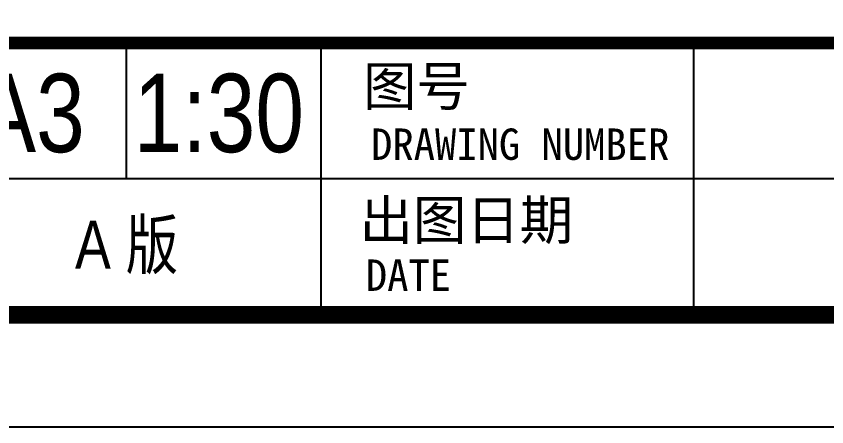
# Model space of a CAD drawing. Header units: millimetres. Extents: x 1735 to 53087, y 855 to 10491.
# Drawn here: x 28760 to 29847, y 1581 to 2131 of the extents above; entities that cross this region are included whole.
import ezdxf
from ezdxf.enums import TextEntityAlignment as Align

# ---------------------------------------------------------------- set-up
doc = ezdxf.new("R2010")
doc.units = ezdxf.units.MM
for name, color, linetype in [('图框2', 1, 'Continuous'), ('图框名称', 4, 'Continuous'), ('图框签字栏-图框文字', 255, 'Continuous'), ('图框线', 7, 'Continuous')]:
    doc.layers.add(name, color=color, linetype=linetype)
doc.styles.add('图框签字栏$0$宋体', font='', dxfattribs={"width": 0.8})
doc.styles.add('图签-样式 1', font='arial.ttf', dxfattribs={"width": 0.8})
doc.styles.add('图签-黑体', font='simhei.ttf')
doc.styles.get('图框签字栏$0$宋体').set_extended_font_data('NSimSun')

msp = doc.modelspace()

# ---------------------------------------------------------------- linework, layer by layer
at = {"layer": '图框2', "color": 1}
msp.add_lwpolyline([(18155.9, 10491.4), (18155.9, 1581.4), (30755.9, 1581.4), (30755.9, 10491.4)], close=True, dxfattribs=at)
at = {"layer": '图框线'}
for p, q in [((28907.9, 1913.5), (28907.9, 2095.5)), ((29168.6, 1731.4), (29168.6, 2095.5)), ((29668.6, 1731.4), (29668.6, 2095.5)), ((30605.9, 1913.5), (28205.2, 1913.5))]:
    msp.add_line(p, q, dxfattribs=at)
for points, const_width in [([(18456, 10341.4), (30605.9, 10341.4), (30605.9, 1731.4), (18455.9, 1731.4)], 24), ([(28205.2, 10341.4), (30605.9, 10341.4), (30605.9, 1731.4), (28205.2, 1731.4)], 17)]:
    msp.add_lwpolyline(points, close=True, dxfattribs=dict(at, const_width=const_width))
at = {"layer": '图框线', "const_width": 17}
msp.add_lwpolyline([(28205.2, 2095.5), (30605.9, 2095.5)], dxfattribs=at)

# ---------------------------------------------------------------- texts
at = {"layer": '图框名称', "color": 2, "linetype": 'Continuous', "style": '图签-样式 1', "width": 0.8}
for s, height, p in [('A3', 105, (28780, 1949.3)), ('1:30', 105, (29031.6, 1949.3)), ('A 版', 64.5, (28907.9, 1793.1))]:
    msp.add_text(s, height=height, rotation=0, dxfattribs=at).set_placement(p, align=Align.CENTER)
at = {"layer": '图框签字栏-图框文字'}
for s, height, style, p in [('图号', 52.5, '图签-黑体', (29224.9, 2011.5)), ('出图日期', 52.5, '图签-黑体', (29220.3, 1832)), ('DATE', 42, '图框签字栏$0$宋体', (29228.7, 1763.5))]:
    msp.add_text(s, height=height, dxfattribs=dict(at, style=style)).set_placement(p)
at = {"layer": '图框签字栏-图框文字', "style": '图框签字栏$0$宋体'}
msp.add_text('DRAWING NUMBER', height=42, dxfattribs=at).set_placement((29435.7, 1939), align=Align.CENTER)

doc.saveas('drawing.dxf')
